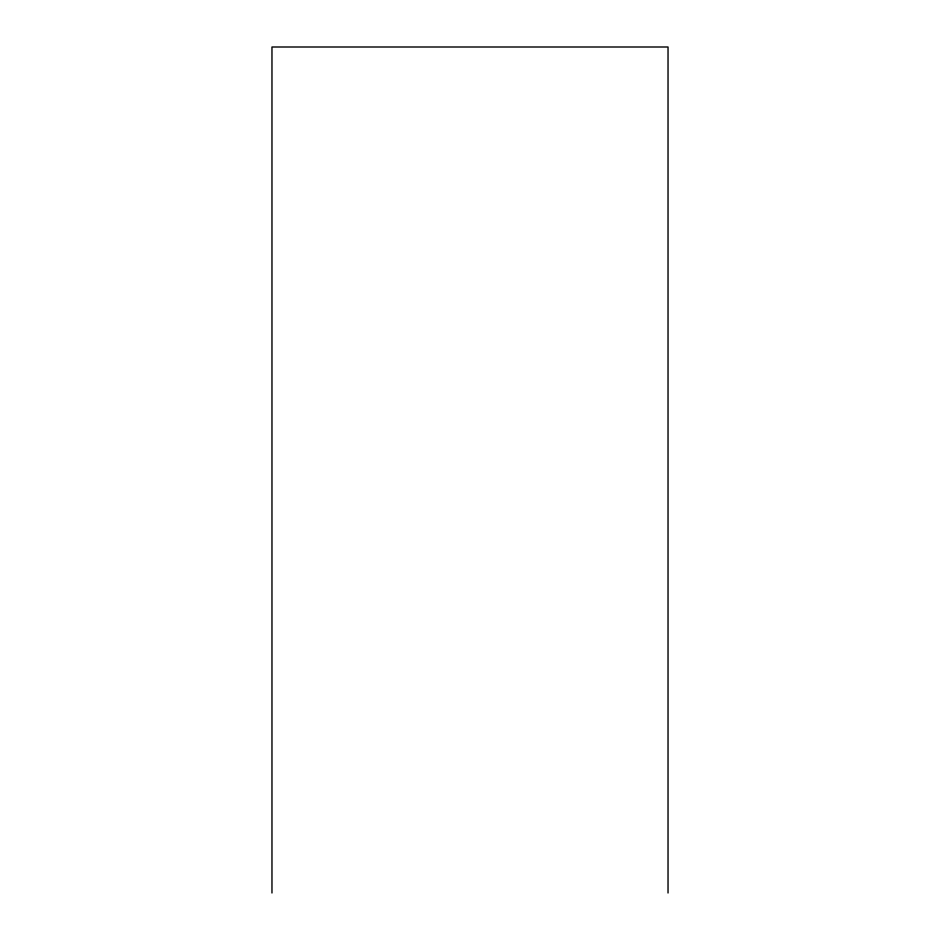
<?xml version="1.0" encoding="UTF-8"?>
<svg xmlns="http://www.w3.org/2000/svg" width="940" height="940" viewBox="0 0 940 940"><rect width="100%" height="100%" fill="white"/><g stroke="black" fill="none" stroke-linecap="round" stroke-linejoin="round"><path stroke-width="1.41" d="M668.034 893L668.034 47L271.966 47L271.966 893"/></g></svg>
